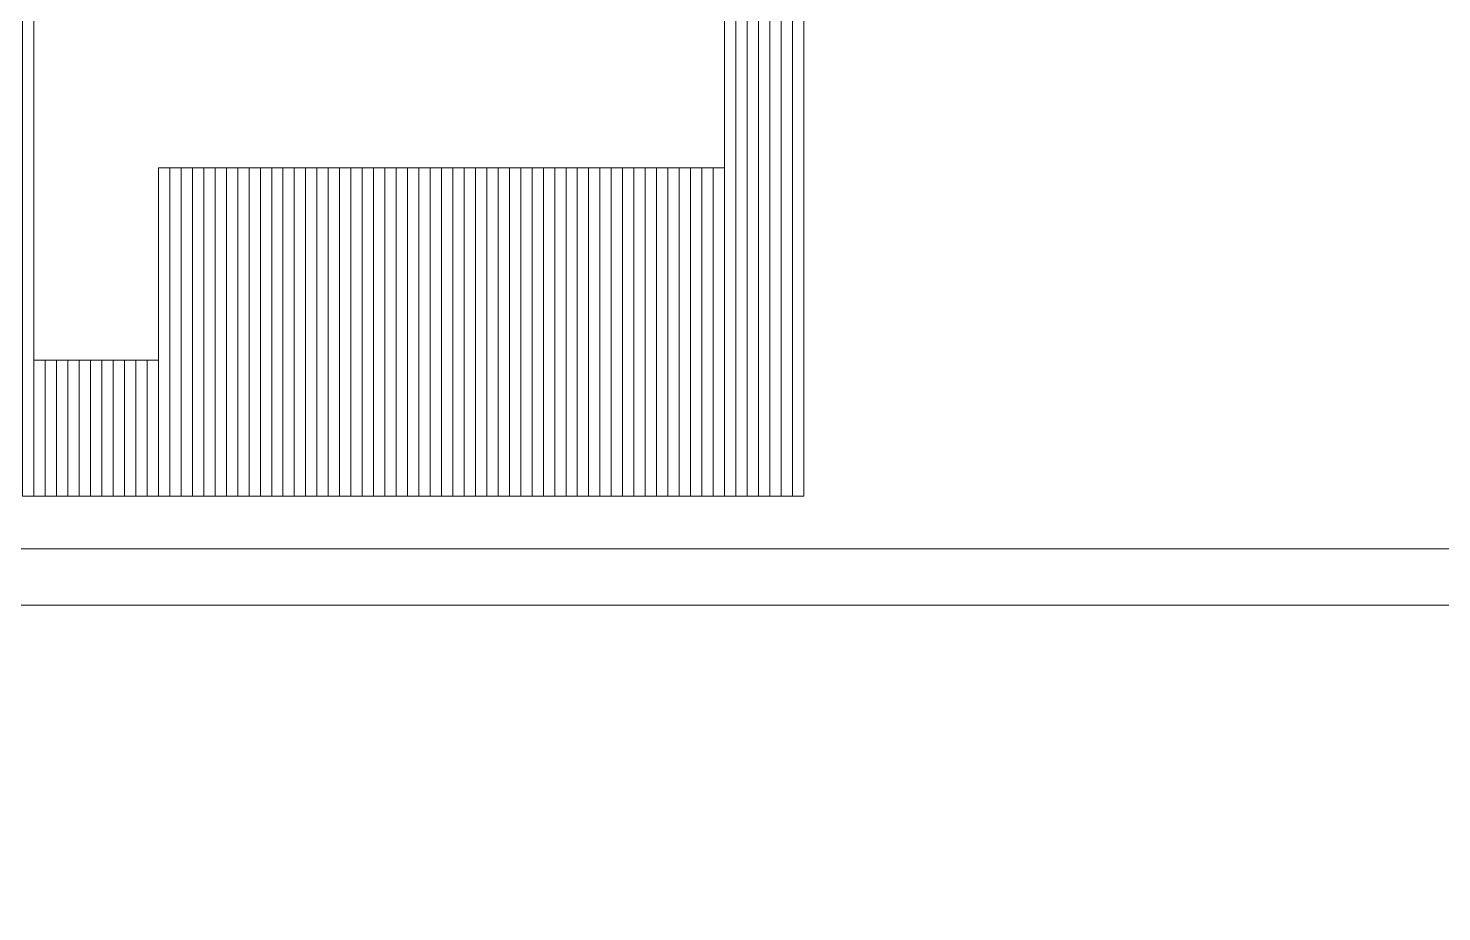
# Model space of a CAD drawing. Header units: millimetres. Extents: x -90 to 99, y -65 to 67.
# Drawn here: x -11.371 to -8.199, y 16.847 to 18.83 of the extents above; entities that cross this region are included whole.
import ezdxf

# ---------------------------------------------------------------- set-up
doc = ezdxf.new("R2010")
doc.units = ezdxf.units.MM
doc.header["$MEASUREMENT"] = 0
for name, color, linetype in [('BG_OUTLINE', 7, 'Continuous'), ('BG_SILKSCREEN_TOP', 7, 'Continuous'), ('MA_PEN3', 7, 'Continuous')]:
    doc.layers.add(name, color=color, linetype=linetype)

msp = doc.modelspace()

# ---------------------------------------------------------------- linework, layer by layer
at = {"layer": 'BG_OUTLINE', "color": 3, "lineweight": 9}
msp.add_open_spline([(-71.7269, -61.8795), (-71.7269, -61.8795), (-71.7343, 42.2681), (-71.7343, 42.2681), (-71.7343, 42.2681), (-71.7348, 43.0066), (-71.4419, 43.715), (-70.92, 44.2375), (-70.92, 44.2375), (-70.3982, 44.76), (-69.6866, 45.0538), (-68.9482, 45.0543), (-68.9482, 45.0543), (-68.9482, 45.0543), (75.2046, 45.0543), (75.2046, 45.0543), (75.2046, 45.0543), (76.8319, 45.0552), (78.1763, 43.7805), (78.2661, 42.1556), (78.2661, 42.1556), (78.2661, 42.1556), (78.2661, 31.2814), (78.2661, 31.2814), (78.2661, 31.2814), (78.2661, 31.2814), (72.2646, 31.2814), (72.2646, 31.2814), (72.2646, 31.2814), (72.2646, 31.2814), (72.2646, 26.9814), (72.2646, 26.9814), (72.2646, 26.9814), (72.2646, 26.9814), (78.2661, 26.9814), (78.2661, 26.9814), (78.2661, 26.9814), (78.2661, 26.9814), (78.2661, 18.6553), (78.2661, 18.6553), (78.2661, 18.6553), (78.2661, 18.6553), (72.2496, 18.6553), (72.2496, 18.6553), (72.2496, 18.6553), (72.2496, 18.6553), (72.2496, 14.3553), (72.2496, 14.3553), (72.2496, 14.3553), (72.2496, 14.3553), (78.2661, 14.3553), (78.2661, 14.3553), (78.2661, 14.3553), (78.2661, 14.3553), (78.2661, 9.255), (78.2661, 9.255), (78.2661, 9.255), (78.2661, 9.255), (72.2648, 9.255), (72.2648, 9.255), (72.2648, 9.255), (72.2648, 9.255), (72.2648, 4.955), (72.2648, 4.955), (72.2648, 4.955), (72.2648, 4.955), (78.2661, 4.955), (78.2661, 4.955), (78.2661, 4.955), (78.2661, 4.955), (78.2661, -3.3762), (78.2661, -3.3762), (78.2661, -3.3762), (78.2661, -3.3762), (72.2445, -3.3762), (72.2445, -3.3762), (72.2445, -3.3762), (72.2445, -3.3762), (72.2445, -7.6762), (72.2445, -7.6762), (72.2445, -7.6762), (72.2445, -7.6762), (78.2661, -7.6762), (78.2661, -7.6762), (78.2661, -7.6762), (78.2661, -7.6762), (78.2661, -12.7615), (78.2661, -12.7615), (78.2661, -12.7615), (78.2661, -12.7615), (72.2651, -12.7615), (72.2651, -12.7615), (72.2651, -12.7615), (72.2651, -12.7615), (72.2651, -17.0615), (72.2651, -17.0615), (72.2651, -17.0615), (72.2651, -17.0615), (78.2661, -17.0615), (78.2661, -17.0615), (78.2661, -17.0615), (78.2661, -17.0615), (78.2661, -25.4097), (78.2661, -25.4097), (78.2661, -25.4097), (78.2661, -25.4097), (72.2656, -25.4097), (72.2656, -25.4097), (72.2656, -25.4097), (72.2656, -25.4097), (72.2656, -29.7097), (72.2656, -29.7097), (72.2656, -29.7097), (72.2656, -29.7097), (78.2661, -29.7097), (78.2661, -29.7097), (78.2661, -29.7097), (78.2661, -29.7097), (78.2661, -34.793), (78.2661, -34.793), (78.2661, -34.793), (78.2661, -34.793), (72.2679, -34.793), (72.2679, -34.793), (72.2679, -34.793), (72.2679, -34.793), (72.2679, -39.0929), (72.2679, -39.0929), (72.2679, -39.0929), (72.2679, -39.0929), (78.2661, -39.0929), (78.2661, -39.0929), (78.2661, -39.0929), (78.2661, -39.0929), (78.2661, -47.4269), (78.2661, -47.4269), (78.2661, -47.4269), (78.2661, -47.4269), (72.2679, -47.4269), (72.2679, -47.4269), (72.2679, -47.4269), (72.2679, -47.4269), (72.2679, -51.7269), (72.2679, -51.7269), (72.2679, -51.7269), (72.2679, -51.7269), (78.2661, -51.7269), (78.2661, -51.7269), (78.2661, -51.7269), (78.2661, -51.7269), (78.2661, -51.8138), (78.2661, -51.8138), (78.2661, -51.8138), (78.2661, -51.8138), (78.2656, -61.8468), (78.2656, -61.8468), (78.2656, -61.8468), (78.2661, -62.6669), (77.9407, -63.4536), (77.3612, -64.0339), (77.3612, -64.0339), (76.7817, -64.6142), (75.9915, -64.9405), (75.1713, -64.941), (75.1713, -64.941), (75.1713, -64.941), (-68.6609, -64.9456), (-68.6609, -64.9456), (-68.6609, -64.9456), (-69.4735, -64.9461), (-70.2531, -64.6237), (-70.8281, -64.0495), (-70.8281, -64.0495), (-71.4031, -63.4752), (-71.7264, -62.6922), (-71.7269, -61.8795)], degree=3, knots=[0, 0, 0, 0, 0.022727, 0.022727, 0.022727, 0.022727, 0.045455, 0.045455, 0.045455, 0.045455, 0.068182, 0.068182, 0.068182, 0.068182, 0.090909, 0.090909, 0.090909, 0.090909, 0.113636, 0.113636, 0.113636, 0.113636, 0.136364, 0.136364, 0.136364, 0.136364, 0.159091, 0.159091, 0.159091, 0.159091, 0.181818, 0.181818, 0.181818, 0.181818, 0.204545, 0.204545, 0.204545, 0.204545, 0.227273, 0.227273, 0.227273, 0.227273, 0.25, 0.25, 0.25, 0.25, 0.272727, 0.272727, 0.272727, 0.272727, 0.295455, 0.295455, 0.295455, 0.295455, 0.318182, 0.318182, 0.318182, 0.318182, 0.340909, 0.340909, 0.340909, 0.340909, 0.363636, 0.363636, 0.363636, 0.363636, 0.386364, 0.386364, 0.386364, 0.386364, 0.409091, 0.409091, 0.409091, 0.409091, 0.431818, 0.431818, 0.431818, 0.431818, 0.454545, 0.454545, 0.454545, 0.454545, 0.477273, 0.477273, 0.477273, 0.477273, 0.5, 0.5, 0.5, 0.5, 0.522727, 0.522727, 0.522727, 0.522727, 0.545455, 0.545455, 0.545455, 0.545455, 0.568182, 0.568182, 0.568182, 0.568182, 0.590909, 0.590909, 0.590909, 0.590909, 0.613636, 0.613636, 0.613636, 0.613636, 0.636364, 0.636364, 0.636364, 0.636364, 0.659091, 0.659091, 0.659091, 0.659091, 0.681818, 0.681818, 0.681818, 0.681818, 0.704545, 0.704545, 0.704545, 0.704545, 0.727273, 0.727273, 0.727273, 0.727273, 0.75, 0.75, 0.75, 0.75, 0.772727, 0.772727, 0.772727, 0.772727, 0.795455, 0.795455, 0.795455, 0.795455, 0.818182, 0.818182, 0.818182, 0.818182, 0.840909, 0.840909, 0.840909, 0.840909, 0.863636, 0.863636, 0.863636, 0.863636, 0.886364, 0.886364, 0.886364, 0.886364, 0.909091, 0.909091, 0.909091, 0.909091, 0.931818, 0.931818, 0.931818, 0.931818, 0.954545, 0.954545, 0.954545, 0.954545, 0.977273, 0.977273, 0.977273, 0.977273, 1, 1, 1, 1], dxfattribs=at)
at = {"layer": 'BG_SILKSCREEN_TOP', "color": 2, "lineweight": 9}
msp.add_open_spline([(23.7297, 17.6616), (23.7297, 17.6616), (23.7297, 17.5346), (23.7297, 17.5346), (23.7297, 17.5346), (23.7297, 17.5346), (-21.2702, 17.5346), (-21.2702, 17.5346), (-21.2702, 17.5346), (-21.2702, 17.5346), (-21.2702, 17.6616), (-21.2702, 17.6616), (-21.2702, 17.6616), (-21.2702, 17.6616), (23.7297, 17.6616), (23.7297, 17.6616)], degree=3, knots=[0, 0, 0, 0, 0.25, 0.25, 0.25, 0.25, 0.5, 0.5, 0.5, 0.5, 0.75, 0.75, 0.75, 0.75, 1, 1, 1, 1], dxfattribs=at)
at = {"layer": 'MA_PEN3', "color": 5, "lineweight": 9}
for points in [[(-11.3579, 17.7798), (-11.3579, 17.7798), (-11.3833, 17.7798), (-11.3833, 17.7798), (-11.3833, 17.7798), (-11.3833, 17.7798), (-11.3833, 21.031), (-11.3833, 21.031), (-11.3833, 21.031), (-11.3833, 21.031), (-11.3579, 21.031), (-11.3579, 21.031), (-11.3579, 21.031), (-11.3579, 21.031), (-11.3579, 17.7798), (-11.3579, 17.7798)], [(-9.7831, 17.7798), (-9.7831, 17.7798), (-9.8085, 17.7798), (-9.8085, 17.7798), (-9.8085, 17.7798), (-9.8085, 17.7798), (-9.8085, 21.031), (-9.8085, 21.031), (-9.8085, 21.031), (-9.8085, 21.031), (-9.7831, 21.031), (-9.7831, 21.031), (-9.7831, 21.031), (-9.7831, 21.031), (-9.7831, 17.7798), (-9.7831, 17.7798)], [(-9.7577, 17.7798), (-9.7577, 17.7798), (-9.7831, 17.7798), (-9.7831, 17.7798), (-9.7831, 17.7798), (-9.7831, 17.7798), (-9.7831, 21.031), (-9.7831, 21.031), (-9.7831, 21.031), (-9.7831, 21.031), (-9.7577, 21.031), (-9.7577, 21.031), (-9.7577, 21.031), (-9.7577, 21.031), (-9.7577, 17.7798), (-9.7577, 17.7798)], [(-9.7323, 17.7798), (-9.7323, 17.7798), (-9.7577, 17.7798), (-9.7577, 17.7798), (-9.7577, 17.7798), (-9.7577, 17.7798), (-9.7577, 21.031), (-9.7577, 21.031), (-9.7577, 21.031), (-9.7577, 21.031), (-9.7323, 21.031), (-9.7323, 21.031), (-9.7323, 21.031), (-9.7323, 21.031), (-9.7323, 17.7798), (-9.7323, 17.7798)], [(-9.7069, 17.7798), (-9.7069, 17.7798), (-9.7323, 17.7798), (-9.7323, 17.7798), (-9.7323, 17.7798), (-9.7323, 17.7798), (-9.7323, 21.031), (-9.7323, 21.031), (-9.7323, 21.031), (-9.7323, 21.031), (-9.7069, 21.031), (-9.7069, 21.031), (-9.7069, 21.031), (-9.7069, 21.031), (-9.7069, 17.7798), (-9.7069, 17.7798)], [(-9.6815, 17.7798), (-9.6815, 17.7798), (-9.7069, 17.7798), (-9.7069, 17.7798), (-9.7069, 17.7798), (-9.7069, 17.7798), (-9.7069, 21.031), (-9.7069, 21.031), (-9.7069, 21.031), (-9.7069, 21.031), (-9.6815, 21.031), (-9.6815, 21.031), (-9.6815, 21.031), (-9.6815, 21.031), (-9.6815, 17.7798), (-9.6815, 17.7798)], [(-9.6561, 17.7798), (-9.6561, 17.7798), (-9.6815, 17.7798), (-9.6815, 17.7798), (-9.6815, 17.7798), (-9.6815, 17.7798), (-9.6815, 21.031), (-9.6815, 21.031), (-9.6815, 21.031), (-9.6815, 21.031), (-9.6561, 21.031), (-9.6561, 21.031), (-9.6561, 21.031), (-9.6561, 21.031), (-9.6561, 17.7798), (-9.6561, 17.7798)], [(-9.6307, 17.7798), (-9.6307, 17.7798), (-9.6561, 17.7798), (-9.6561, 17.7798), (-9.6561, 17.7798), (-9.6561, 17.7798), (-9.6561, 21.031), (-9.6561, 21.031), (-9.6561, 21.031), (-9.6561, 21.031), (-9.6307, 21.031), (-9.6307, 21.031), (-9.6307, 21.031), (-9.6307, 21.031), (-9.6307, 17.7798), (-9.6307, 17.7798)], [(-11.0531, 17.7798), (-11.0531, 17.7798), (-11.0785, 17.7798), (-11.0785, 17.7798), (-11.0785, 17.7798), (-11.0785, 17.7798), (-11.0785, 18.5164), (-11.0785, 18.5164), (-11.0785, 18.5164), (-11.0785, 18.5164), (-11.0531, 18.5164), (-11.0531, 18.5164), (-11.0531, 18.5164), (-11.0531, 18.5164), (-11.0531, 17.7798), (-11.0531, 17.7798)], [(-11.0277, 17.7798), (-11.0277, 17.7798), (-11.0531, 17.7798), (-11.0531, 17.7798), (-11.0531, 17.7798), (-11.0531, 17.7798), (-11.0531, 18.5164), (-11.0531, 18.5164), (-11.0531, 18.5164), (-11.0531, 18.5164), (-11.0277, 18.5164), (-11.0277, 18.5164), (-11.0277, 18.5164), (-11.0277, 18.5164), (-11.0277, 17.7798), (-11.0277, 17.7798)], [(-11.0023, 17.7798), (-11.0023, 17.7798), (-11.0277, 17.7798), (-11.0277, 17.7798), (-11.0277, 17.7798), (-11.0277, 17.7798), (-11.0277, 18.5164), (-11.0277, 18.5164), (-11.0277, 18.5164), (-11.0277, 18.5164), (-11.0023, 18.5164), (-11.0023, 18.5164), (-11.0023, 18.5164), (-11.0023, 18.5164), (-11.0023, 17.7798), (-11.0023, 17.7798)], [(-10.9769, 17.7798), (-10.9769, 17.7798), (-11.0023, 17.7798), (-11.0023, 17.7798), (-11.0023, 17.7798), (-11.0023, 17.7798), (-11.0023, 18.5164), (-11.0023, 18.5164), (-11.0023, 18.5164), (-11.0023, 18.5164), (-10.9769, 18.5164), (-10.9769, 18.5164), (-10.9769, 18.5164), (-10.9769, 18.5164), (-10.9769, 17.7798), (-10.9769, 17.7798)], [(-10.9515, 17.7798), (-10.9515, 17.7798), (-10.9769, 17.7798), (-10.9769, 17.7798), (-10.9769, 17.7798), (-10.9769, 17.7798), (-10.9769, 18.5164), (-10.9769, 18.5164), (-10.9769, 18.5164), (-10.9769, 18.5164), (-10.9515, 18.5164), (-10.9515, 18.5164), (-10.9515, 18.5164), (-10.9515, 18.5164), (-10.9515, 17.7798), (-10.9515, 17.7798)], [(-10.9261, 17.7798), (-10.9261, 17.7798), (-10.9515, 17.7798), (-10.9515, 17.7798), (-10.9515, 17.7798), (-10.9515, 17.7798), (-10.9515, 18.5164), (-10.9515, 18.5164), (-10.9515, 18.5164), (-10.9515, 18.5164), (-10.9261, 18.5164), (-10.9261, 18.5164), (-10.9261, 18.5164), (-10.9261, 18.5164), (-10.9261, 17.7798), (-10.9261, 17.7798)], [(-10.9007, 17.7798), (-10.9007, 17.7798), (-10.9261, 17.7798), (-10.9261, 17.7798), (-10.9261, 17.7798), (-10.9261, 17.7798), (-10.9261, 18.5164), (-10.9261, 18.5164), (-10.9261, 18.5164), (-10.9261, 18.5164), (-10.9007, 18.5164), (-10.9007, 18.5164), (-10.9007, 18.5164), (-10.9007, 18.5164), (-10.9007, 17.7798), (-10.9007, 17.7798)], [(-10.8753, 17.7798), (-10.8753, 17.7798), (-10.9007, 17.7798), (-10.9007, 17.7798), (-10.9007, 17.7798), (-10.9007, 17.7798), (-10.9007, 18.5164), (-10.9007, 18.5164), (-10.9007, 18.5164), (-10.9007, 18.5164), (-10.8753, 18.5164), (-10.8753, 18.5164), (-10.8753, 18.5164), (-10.8753, 18.5164), (-10.8753, 17.7798), (-10.8753, 17.7798)], [(-10.8499, 17.7798), (-10.8499, 17.7798), (-10.8753, 17.7798), (-10.8753, 17.7798), (-10.8753, 17.7798), (-10.8753, 17.7798), (-10.8753, 18.5164), (-10.8753, 18.5164), (-10.8753, 18.5164), (-10.8753, 18.5164), (-10.8499, 18.5164), (-10.8499, 18.5164), (-10.8499, 18.5164), (-10.8499, 18.5164), (-10.8499, 17.7798), (-10.8499, 17.7798)], [(-10.8245, 17.7798), (-10.8245, 17.7798), (-10.8499, 17.7798), (-10.8499, 17.7798), (-10.8499, 17.7798), (-10.8499, 17.7798), (-10.8499, 18.5164), (-10.8499, 18.5164), (-10.8499, 18.5164), (-10.8499, 18.5164), (-10.8245, 18.5164), (-10.8245, 18.5164), (-10.8245, 18.5164), (-10.8245, 18.5164), (-10.8245, 17.7798), (-10.8245, 17.7798)], [(-10.7991, 17.7798), (-10.7991, 17.7798), (-10.8245, 17.7798), (-10.8245, 17.7798), (-10.8245, 17.7798), (-10.8245, 17.7798), (-10.8245, 18.5164), (-10.8245, 18.5164), (-10.8245, 18.5164), (-10.8245, 18.5164), (-10.7991, 18.5164), (-10.7991, 18.5164), (-10.7991, 18.5164), (-10.7991, 18.5164), (-10.7991, 17.7798), (-10.7991, 17.7798)], [(-10.7737, 17.7798), (-10.7737, 17.7798), (-10.7991, 17.7798), (-10.7991, 17.7798), (-10.7991, 17.7798), (-10.7991, 17.7798), (-10.7991, 18.5164), (-10.7991, 18.5164), (-10.7991, 18.5164), (-10.7991, 18.5164), (-10.7737, 18.5164), (-10.7737, 18.5164), (-10.7737, 18.5164), (-10.7737, 18.5164), (-10.7737, 17.7798), (-10.7737, 17.7798)], [(-10.7483, 17.7798), (-10.7483, 17.7798), (-10.7737, 17.7798), (-10.7737, 17.7798), (-10.7737, 17.7798), (-10.7737, 17.7798), (-10.7737, 18.5164), (-10.7737, 18.5164), (-10.7737, 18.5164), (-10.7737, 18.5164), (-10.7483, 18.5164), (-10.7483, 18.5164), (-10.7483, 18.5164), (-10.7483, 18.5164), (-10.7483, 17.7798), (-10.7483, 17.7798)], [(-10.7229, 17.7798), (-10.7229, 17.7798), (-10.7483, 17.7798), (-10.7483, 17.7798), (-10.7483, 17.7798), (-10.7483, 17.7798), (-10.7483, 18.5164), (-10.7483, 18.5164), (-10.7483, 18.5164), (-10.7483, 18.5164), (-10.7229, 18.5164), (-10.7229, 18.5164), (-10.7229, 18.5164), (-10.7229, 18.5164), (-10.7229, 17.7798), (-10.7229, 17.7798)], [(-10.6975, 17.7798), (-10.6975, 17.7798), (-10.7229, 17.7798), (-10.7229, 17.7798), (-10.7229, 17.7798), (-10.7229, 17.7798), (-10.7229, 18.5164), (-10.7229, 18.5164), (-10.7229, 18.5164), (-10.7229, 18.5164), (-10.6975, 18.5164), (-10.6975, 18.5164), (-10.6975, 18.5164), (-10.6975, 18.5164), (-10.6975, 17.7798), (-10.6975, 17.7798)], [(-10.6721, 17.7798), (-10.6721, 17.7798), (-10.6975, 17.7798), (-10.6975, 17.7798), (-10.6975, 17.7798), (-10.6975, 17.7798), (-10.6975, 18.5164), (-10.6975, 18.5164), (-10.6975, 18.5164), (-10.6975, 18.5164), (-10.6721, 18.5164), (-10.6721, 18.5164), (-10.6721, 18.5164), (-10.6721, 18.5164), (-10.6721, 17.7798), (-10.6721, 17.7798)], [(-10.6467, 17.7798), (-10.6467, 17.7798), (-10.6721, 17.7798), (-10.6721, 17.7798), (-10.6721, 17.7798), (-10.6721, 17.7798), (-10.6721, 18.5164), (-10.6721, 18.5164), (-10.6721, 18.5164), (-10.6721, 18.5164), (-10.6467, 18.5164), (-10.6467, 18.5164), (-10.6467, 18.5164), (-10.6467, 18.5164), (-10.6467, 17.7798), (-10.6467, 17.7798)], [(-10.6213, 17.7798), (-10.6213, 17.7798), (-10.6467, 17.7798), (-10.6467, 17.7798), (-10.6467, 17.7798), (-10.6467, 17.7798), (-10.6467, 18.5164), (-10.6467, 18.5164), (-10.6467, 18.5164), (-10.6467, 18.5164), (-10.6213, 18.5164), (-10.6213, 18.5164), (-10.6213, 18.5164), (-10.6213, 18.5164), (-10.6213, 17.7798), (-10.6213, 17.7798)], [(-10.5959, 17.7798), (-10.5959, 17.7798), (-10.6213, 17.7798), (-10.6213, 17.7798), (-10.6213, 17.7798), (-10.6213, 17.7798), (-10.6213, 18.5164), (-10.6213, 18.5164), (-10.6213, 18.5164), (-10.6213, 18.5164), (-10.5959, 18.5164), (-10.5959, 18.5164), (-10.5959, 18.5164), (-10.5959, 18.5164), (-10.5959, 17.7798), (-10.5959, 17.7798)], [(-10.5705, 17.7798), (-10.5705, 17.7798), (-10.5959, 17.7798), (-10.5959, 17.7798), (-10.5959, 17.7798), (-10.5959, 17.7798), (-10.5959, 18.5164), (-10.5959, 18.5164), (-10.5959, 18.5164), (-10.5959, 18.5164), (-10.5705, 18.5164), (-10.5705, 18.5164), (-10.5705, 18.5164), (-10.5705, 18.5164), (-10.5705, 17.7798), (-10.5705, 17.7798)], [(-10.5451, 17.7798), (-10.5451, 17.7798), (-10.5705, 17.7798), (-10.5705, 17.7798), (-10.5705, 17.7798), (-10.5705, 17.7798), (-10.5705, 18.5164), (-10.5705, 18.5164), (-10.5705, 18.5164), (-10.5705, 18.5164), (-10.5451, 18.5164), (-10.5451, 18.5164), (-10.5451, 18.5164), (-10.5451, 18.5164), (-10.5451, 17.7798), (-10.5451, 17.7798)], [(-10.5197, 17.7798), (-10.5197, 17.7798), (-10.5451, 17.7798), (-10.5451, 17.7798), (-10.5451, 17.7798), (-10.5451, 17.7798), (-10.5451, 18.5164), (-10.5451, 18.5164), (-10.5451, 18.5164), (-10.5451, 18.5164), (-10.5197, 18.5164), (-10.5197, 18.5164), (-10.5197, 18.5164), (-10.5197, 18.5164), (-10.5197, 17.7798), (-10.5197, 17.7798)], [(-10.4943, 17.7798), (-10.4943, 17.7798), (-10.5197, 17.7798), (-10.5197, 17.7798), (-10.5197, 17.7798), (-10.5197, 17.7798), (-10.5197, 18.5164), (-10.5197, 18.5164), (-10.5197, 18.5164), (-10.5197, 18.5164), (-10.4943, 18.5164), (-10.4943, 18.5164), (-10.4943, 18.5164), (-10.4943, 18.5164), (-10.4943, 17.7798), (-10.4943, 17.7798)], [(-10.4689, 17.7798), (-10.4689, 17.7798), (-10.4943, 17.7798), (-10.4943, 17.7798), (-10.4943, 17.7798), (-10.4943, 17.7798), (-10.4943, 18.5164), (-10.4943, 18.5164), (-10.4943, 18.5164), (-10.4943, 18.5164), (-10.4689, 18.5164), (-10.4689, 18.5164), (-10.4689, 18.5164), (-10.4689, 18.5164), (-10.4689, 17.7798), (-10.4689, 17.7798)], [(-10.4435, 17.7798), (-10.4435, 17.7798), (-10.4689, 17.7798), (-10.4689, 17.7798), (-10.4689, 17.7798), (-10.4689, 17.7798), (-10.4689, 18.5164), (-10.4689, 18.5164), (-10.4689, 18.5164), (-10.4689, 18.5164), (-10.4435, 18.5164), (-10.4435, 18.5164), (-10.4435, 18.5164), (-10.4435, 18.5164), (-10.4435, 17.7798), (-10.4435, 17.7798)], [(-10.4181, 17.7798), (-10.4181, 17.7798), (-10.4435, 17.7798), (-10.4435, 17.7798), (-10.4435, 17.7798), (-10.4435, 17.7798), (-10.4435, 18.5164), (-10.4435, 18.5164), (-10.4435, 18.5164), (-10.4435, 18.5164), (-10.4181, 18.5164), (-10.4181, 18.5164), (-10.4181, 18.5164), (-10.4181, 18.5164), (-10.4181, 17.7798), (-10.4181, 17.7798)], [(-10.3927, 17.7798), (-10.3927, 17.7798), (-10.4181, 17.7798), (-10.4181, 17.7798), (-10.4181, 17.7798), (-10.4181, 17.7798), (-10.4181, 18.5164), (-10.4181, 18.5164), (-10.4181, 18.5164), (-10.4181, 18.5164), (-10.3927, 18.5164), (-10.3927, 18.5164), (-10.3927, 18.5164), (-10.3927, 18.5164), (-10.3927, 17.7798), (-10.3927, 17.7798)], [(-10.3673, 17.7798), (-10.3673, 17.7798), (-10.3927, 17.7798), (-10.3927, 17.7798), (-10.3927, 17.7798), (-10.3927, 17.7798), (-10.3927, 18.5164), (-10.3927, 18.5164), (-10.3927, 18.5164), (-10.3927, 18.5164), (-10.3673, 18.5164), (-10.3673, 18.5164), (-10.3673, 18.5164), (-10.3673, 18.5164), (-10.3673, 17.7798), (-10.3673, 17.7798)], [(-10.3419, 17.7798), (-10.3419, 17.7798), (-10.3673, 17.7798), (-10.3673, 17.7798), (-10.3673, 17.7798), (-10.3673, 17.7798), (-10.3673, 18.5164), (-10.3673, 18.5164), (-10.3673, 18.5164), (-10.3673, 18.5164), (-10.3419, 18.5164), (-10.3419, 18.5164), (-10.3419, 18.5164), (-10.3419, 18.5164), (-10.3419, 17.7798), (-10.3419, 17.7798)], [(-10.3165, 17.7798), (-10.3165, 17.7798), (-10.3419, 17.7798), (-10.3419, 17.7798), (-10.3419, 17.7798), (-10.3419, 17.7798), (-10.3419, 18.5164), (-10.3419, 18.5164), (-10.3419, 18.5164), (-10.3419, 18.5164), (-10.3165, 18.5164), (-10.3165, 18.5164), (-10.3165, 18.5164), (-10.3165, 18.5164), (-10.3165, 17.7798), (-10.3165, 17.7798)], [(-10.2911, 17.7798), (-10.2911, 17.7798), (-10.3165, 17.7798), (-10.3165, 17.7798), (-10.3165, 17.7798), (-10.3165, 17.7798), (-10.3165, 18.5164), (-10.3165, 18.5164), (-10.3165, 18.5164), (-10.3165, 18.5164), (-10.2911, 18.5164), (-10.2911, 18.5164), (-10.2911, 18.5164), (-10.2911, 18.5164), (-10.2911, 17.7798), (-10.2911, 17.7798)], [(-10.2657, 17.7798), (-10.2657, 17.7798), (-10.2911, 17.7798), (-10.2911, 17.7798), (-10.2911, 17.7798), (-10.2911, 17.7798), (-10.2911, 18.5164), (-10.2911, 18.5164), (-10.2911, 18.5164), (-10.2911, 18.5164), (-10.2657, 18.5164), (-10.2657, 18.5164), (-10.2657, 18.5164), (-10.2657, 18.5164), (-10.2657, 17.7798), (-10.2657, 17.7798)], [(-10.2403, 17.7798), (-10.2403, 17.7798), (-10.2657, 17.7798), (-10.2657, 17.7798), (-10.2657, 17.7798), (-10.2657, 17.7798), (-10.2657, 18.5164), (-10.2657, 18.5164), (-10.2657, 18.5164), (-10.2657, 18.5164), (-10.2403, 18.5164), (-10.2403, 18.5164), (-10.2403, 18.5164), (-10.2403, 18.5164), (-10.2403, 17.7798), (-10.2403, 17.7798)], [(-10.2149, 17.7798), (-10.2149, 17.7798), (-10.2403, 17.7798), (-10.2403, 17.7798), (-10.2403, 17.7798), (-10.2403, 17.7798), (-10.2403, 18.5164), (-10.2403, 18.5164), (-10.2403, 18.5164), (-10.2403, 18.5164), (-10.2149, 18.5164), (-10.2149, 18.5164), (-10.2149, 18.5164), (-10.2149, 18.5164), (-10.2149, 17.7798), (-10.2149, 17.7798)], [(-10.1895, 17.7798), (-10.1895, 17.7798), (-10.2149, 17.7798), (-10.2149, 17.7798), (-10.2149, 17.7798), (-10.2149, 17.7798), (-10.2149, 18.5164), (-10.2149, 18.5164), (-10.2149, 18.5164), (-10.2149, 18.5164), (-10.1895, 18.5164), (-10.1895, 18.5164), (-10.1895, 18.5164), (-10.1895, 18.5164), (-10.1895, 17.7798), (-10.1895, 17.7798)], [(-10.1641, 17.7798), (-10.1641, 17.7798), (-10.1895, 17.7798), (-10.1895, 17.7798), (-10.1895, 17.7798), (-10.1895, 17.7798), (-10.1895, 18.5164), (-10.1895, 18.5164), (-10.1895, 18.5164), (-10.1895, 18.5164), (-10.1641, 18.5164), (-10.1641, 18.5164), (-10.1641, 18.5164), (-10.1641, 18.5164), (-10.1641, 17.7798), (-10.1641, 17.7798)], [(-10.1387, 17.7798), (-10.1387, 17.7798), (-10.1641, 17.7798), (-10.1641, 17.7798), (-10.1641, 17.7798), (-10.1641, 17.7798), (-10.1641, 18.5164), (-10.1641, 18.5164), (-10.1641, 18.5164), (-10.1641, 18.5164), (-10.1387, 18.5164), (-10.1387, 18.5164), (-10.1387, 18.5164), (-10.1387, 18.5164), (-10.1387, 17.7798), (-10.1387, 17.7798)], [(-10.1133, 17.7798), (-10.1133, 17.7798), (-10.1387, 17.7798), (-10.1387, 17.7798), (-10.1387, 17.7798), (-10.1387, 17.7798), (-10.1387, 18.5164), (-10.1387, 18.5164), (-10.1387, 18.5164), (-10.1387, 18.5164), (-10.1133, 18.5164), (-10.1133, 18.5164), (-10.1133, 18.5164), (-10.1133, 18.5164), (-10.1133, 17.7798), (-10.1133, 17.7798)], [(-10.0879, 17.7798), (-10.0879, 17.7798), (-10.1133, 17.7798), (-10.1133, 17.7798), (-10.1133, 17.7798), (-10.1133, 17.7798), (-10.1133, 18.5164), (-10.1133, 18.5164), (-10.1133, 18.5164), (-10.1133, 18.5164), (-10.0879, 18.5164), (-10.0879, 18.5164), (-10.0879, 18.5164), (-10.0879, 18.5164), (-10.0879, 17.7798), (-10.0879, 17.7798)], [(-10.0625, 17.7798), (-10.0625, 17.7798), (-10.0879, 17.7798), (-10.0879, 17.7798), (-10.0879, 17.7798), (-10.0879, 17.7798), (-10.0879, 18.5164), (-10.0879, 18.5164), (-10.0879, 18.5164), (-10.0879, 18.5164), (-10.0625, 18.5164), (-10.0625, 18.5164), (-10.0625, 18.5164), (-10.0625, 18.5164), (-10.0625, 17.7798), (-10.0625, 17.7798)], [(-10.0371, 17.7798), (-10.0371, 17.7798), (-10.0625, 17.7798), (-10.0625, 17.7798), (-10.0625, 17.7798), (-10.0625, 17.7798), (-10.0625, 18.5164), (-10.0625, 18.5164), (-10.0625, 18.5164), (-10.0625, 18.5164), (-10.0371, 18.5164), (-10.0371, 18.5164), (-10.0371, 18.5164), (-10.0371, 18.5164), (-10.0371, 17.7798), (-10.0371, 17.7798)], [(-10.0117, 17.7798), (-10.0117, 17.7798), (-10.0371, 17.7798), (-10.0371, 17.7798), (-10.0371, 17.7798), (-10.0371, 17.7798), (-10.0371, 18.5164), (-10.0371, 18.5164), (-10.0371, 18.5164), (-10.0371, 18.5164), (-10.0117, 18.5164), (-10.0117, 18.5164), (-10.0117, 18.5164), (-10.0117, 18.5164), (-10.0117, 17.7798), (-10.0117, 17.7798)], [(-9.9863, 17.7798), (-9.9863, 17.7798), (-10.0117, 17.7798), (-10.0117, 17.7798), (-10.0117, 17.7798), (-10.0117, 17.7798), (-10.0117, 18.5164), (-10.0117, 18.5164), (-10.0117, 18.5164), (-10.0117, 18.5164), (-9.9863, 18.5164), (-9.9863, 18.5164), (-9.9863, 18.5164), (-9.9863, 18.5164), (-9.9863, 17.7798), (-9.9863, 17.7798)], [(-9.9609, 17.7798), (-9.9609, 17.7798), (-9.9863, 17.7798), (-9.9863, 17.7798), (-9.9863, 17.7798), (-9.9863, 17.7798), (-9.9863, 18.5164), (-9.9863, 18.5164), (-9.9863, 18.5164), (-9.9863, 18.5164), (-9.9609, 18.5164), (-9.9609, 18.5164), (-9.9609, 18.5164), (-9.9609, 18.5164), (-9.9609, 17.7798), (-9.9609, 17.7798)], [(-9.9355, 17.7798), (-9.9355, 17.7798), (-9.9609, 17.7798), (-9.9609, 17.7798), (-9.9609, 17.7798), (-9.9609, 17.7798), (-9.9609, 18.5164), (-9.9609, 18.5164), (-9.9609, 18.5164), (-9.9609, 18.5164), (-9.9355, 18.5164), (-9.9355, 18.5164), (-9.9355, 18.5164), (-9.9355, 18.5164), (-9.9355, 17.7798), (-9.9355, 17.7798)], [(-9.9101, 17.7798), (-9.9101, 17.7798), (-9.9355, 17.7798), (-9.9355, 17.7798), (-9.9355, 17.7798), (-9.9355, 17.7798), (-9.9355, 18.5164), (-9.9355, 18.5164), (-9.9355, 18.5164), (-9.9355, 18.5164), (-9.9101, 18.5164), (-9.9101, 18.5164), (-9.9101, 18.5164), (-9.9101, 18.5164), (-9.9101, 17.7798), (-9.9101, 17.7798)], [(-9.8847, 17.7798), (-9.8847, 17.7798), (-9.9101, 17.7798), (-9.9101, 17.7798), (-9.9101, 17.7798), (-9.9101, 17.7798), (-9.9101, 18.5164), (-9.9101, 18.5164), (-9.9101, 18.5164), (-9.9101, 18.5164), (-9.8847, 18.5164), (-9.8847, 18.5164), (-9.8847, 18.5164), (-9.8847, 18.5164), (-9.8847, 17.7798), (-9.8847, 17.7798)], [(-9.8593, 17.7798), (-9.8593, 17.7798), (-9.8847, 17.7798), (-9.8847, 17.7798), (-9.8847, 17.7798), (-9.8847, 17.7798), (-9.8847, 18.5164), (-9.8847, 18.5164), (-9.8847, 18.5164), (-9.8847, 18.5164), (-9.8593, 18.5164), (-9.8593, 18.5164), (-9.8593, 18.5164), (-9.8593, 18.5164), (-9.8593, 17.7798), (-9.8593, 17.7798)], [(-9.8339, 17.7798), (-9.8339, 17.7798), (-9.8593, 17.7798), (-9.8593, 17.7798), (-9.8593, 17.7798), (-9.8593, 17.7798), (-9.8593, 18.5164), (-9.8593, 18.5164), (-9.8593, 18.5164), (-9.8593, 18.5164), (-9.8339, 18.5164), (-9.8339, 18.5164), (-9.8339, 18.5164), (-9.8339, 18.5164), (-9.8339, 17.7798), (-9.8339, 17.7798)], [(-9.8085, 17.7798), (-9.8085, 17.7798), (-9.8339, 17.7798), (-9.8339, 17.7798), (-9.8339, 17.7798), (-9.8339, 17.7798), (-9.8339, 18.5164), (-9.8339, 18.5164), (-9.8339, 18.5164), (-9.8339, 18.5164), (-9.8085, 18.5164), (-9.8085, 18.5164), (-9.8085, 18.5164), (-9.8085, 18.5164), (-9.8085, 17.7798), (-9.8085, 17.7798)], [(-11.3325, 17.7798), (-11.3325, 17.7798), (-11.3579, 17.7798), (-11.3579, 17.7798), (-11.3579, 17.7798), (-11.3579, 17.7798), (-11.3579, 18.0846), (-11.3579, 18.0846), (-11.3579, 18.0846), (-11.3579, 18.0846), (-11.3325, 18.0846), (-11.3325, 18.0846), (-11.3325, 18.0846), (-11.3325, 18.0846), (-11.3325, 17.7798), (-11.3325, 17.7798)], [(-11.3071, 17.7798), (-11.3071, 17.7798), (-11.3325, 17.7798), (-11.3325, 17.7798), (-11.3325, 17.7798), (-11.3325, 17.7798), (-11.3325, 18.0846), (-11.3325, 18.0846), (-11.3325, 18.0846), (-11.3325, 18.0846), (-11.3071, 18.0846), (-11.3071, 18.0846), (-11.3071, 18.0846), (-11.3071, 18.0846), (-11.3071, 17.7798), (-11.3071, 17.7798)], [(-11.2817, 17.7798), (-11.2817, 17.7798), (-11.3071, 17.7798), (-11.3071, 17.7798), (-11.3071, 17.7798), (-11.3071, 17.7798), (-11.3071, 18.0846), (-11.3071, 18.0846), (-11.3071, 18.0846), (-11.3071, 18.0846), (-11.2817, 18.0846), (-11.2817, 18.0846), (-11.2817, 18.0846), (-11.2817, 18.0846), (-11.2817, 17.7798), (-11.2817, 17.7798)], [(-11.2563, 17.7798), (-11.2563, 17.7798), (-11.2817, 17.7798), (-11.2817, 17.7798), (-11.2817, 17.7798), (-11.2817, 17.7798), (-11.2817, 18.0846), (-11.2817, 18.0846), (-11.2817, 18.0846), (-11.2817, 18.0846), (-11.2563, 18.0846), (-11.2563, 18.0846), (-11.2563, 18.0846), (-11.2563, 18.0846), (-11.2563, 17.7798), (-11.2563, 17.7798)], [(-11.2309, 17.7798), (-11.2309, 17.7798), (-11.2563, 17.7798), (-11.2563, 17.7798), (-11.2563, 17.7798), (-11.2563, 17.7798), (-11.2563, 18.0846), (-11.2563, 18.0846), (-11.2563, 18.0846), (-11.2563, 18.0846), (-11.2309, 18.0846), (-11.2309, 18.0846), (-11.2309, 18.0846), (-11.2309, 18.0846), (-11.2309, 17.7798), (-11.2309, 17.7798)], [(-11.2055, 17.7798), (-11.2055, 17.7798), (-11.2309, 17.7798), (-11.2309, 17.7798), (-11.2309, 17.7798), (-11.2309, 17.7798), (-11.2309, 18.0846), (-11.2309, 18.0846), (-11.2309, 18.0846), (-11.2309, 18.0846), (-11.2055, 18.0846), (-11.2055, 18.0846), (-11.2055, 18.0846), (-11.2055, 18.0846), (-11.2055, 17.7798), (-11.2055, 17.7798)], [(-11.1801, 17.7798), (-11.1801, 17.7798), (-11.2055, 17.7798), (-11.2055, 17.7798), (-11.2055, 17.7798), (-11.2055, 17.7798), (-11.2055, 18.0846), (-11.2055, 18.0846), (-11.2055, 18.0846), (-11.2055, 18.0846), (-11.1801, 18.0846), (-11.1801, 18.0846), (-11.1801, 18.0846), (-11.1801, 18.0846), (-11.1801, 17.7798), (-11.1801, 17.7798)], [(-11.1547, 17.7798), (-11.1547, 17.7798), (-11.1801, 17.7798), (-11.1801, 17.7798), (-11.1801, 17.7798), (-11.1801, 17.7798), (-11.1801, 18.0846), (-11.1801, 18.0846), (-11.1801, 18.0846), (-11.1801, 18.0846), (-11.1547, 18.0846), (-11.1547, 18.0846), (-11.1547, 18.0846), (-11.1547, 18.0846), (-11.1547, 17.7798), (-11.1547, 17.7798)], [(-11.1293, 17.7798), (-11.1293, 17.7798), (-11.1547, 17.7798), (-11.1547, 17.7798), (-11.1547, 17.7798), (-11.1547, 17.7798), (-11.1547, 18.0846), (-11.1547, 18.0846), (-11.1547, 18.0846), (-11.1547, 18.0846), (-11.1293, 18.0846), (-11.1293, 18.0846), (-11.1293, 18.0846), (-11.1293, 18.0846), (-11.1293, 17.7798), (-11.1293, 17.7798)], [(-11.1039, 17.7798), (-11.1039, 17.7798), (-11.1293, 17.7798), (-11.1293, 17.7798), (-11.1293, 17.7798), (-11.1293, 17.7798), (-11.1293, 18.0846), (-11.1293, 18.0846), (-11.1293, 18.0846), (-11.1293, 18.0846), (-11.1039, 18.0846), (-11.1039, 18.0846), (-11.1039, 18.0846), (-11.1039, 18.0846), (-11.1039, 17.7798), (-11.1039, 17.7798)], [(-11.0785, 17.7798), (-11.0785, 17.7798), (-11.1039, 17.7798), (-11.1039, 17.7798), (-11.1039, 17.7798), (-11.1039, 17.7798), (-11.1039, 18.0846), (-11.1039, 18.0846), (-11.1039, 18.0846), (-11.1039, 18.0846), (-11.0785, 18.0846), (-11.0785, 18.0846), (-11.0785, 18.0846), (-11.0785, 18.0846), (-11.0785, 17.7798), (-11.0785, 17.7798)]]:
    msp.add_open_spline(points, degree=3, knots=[0, 0, 0, 0, 0.25, 0.25, 0.25, 0.25, 0.5, 0.5, 0.5, 0.5, 0.75, 0.75, 0.75, 0.75, 1, 1, 1, 1], dxfattribs=at)

doc.saveas('drawing.dxf')
